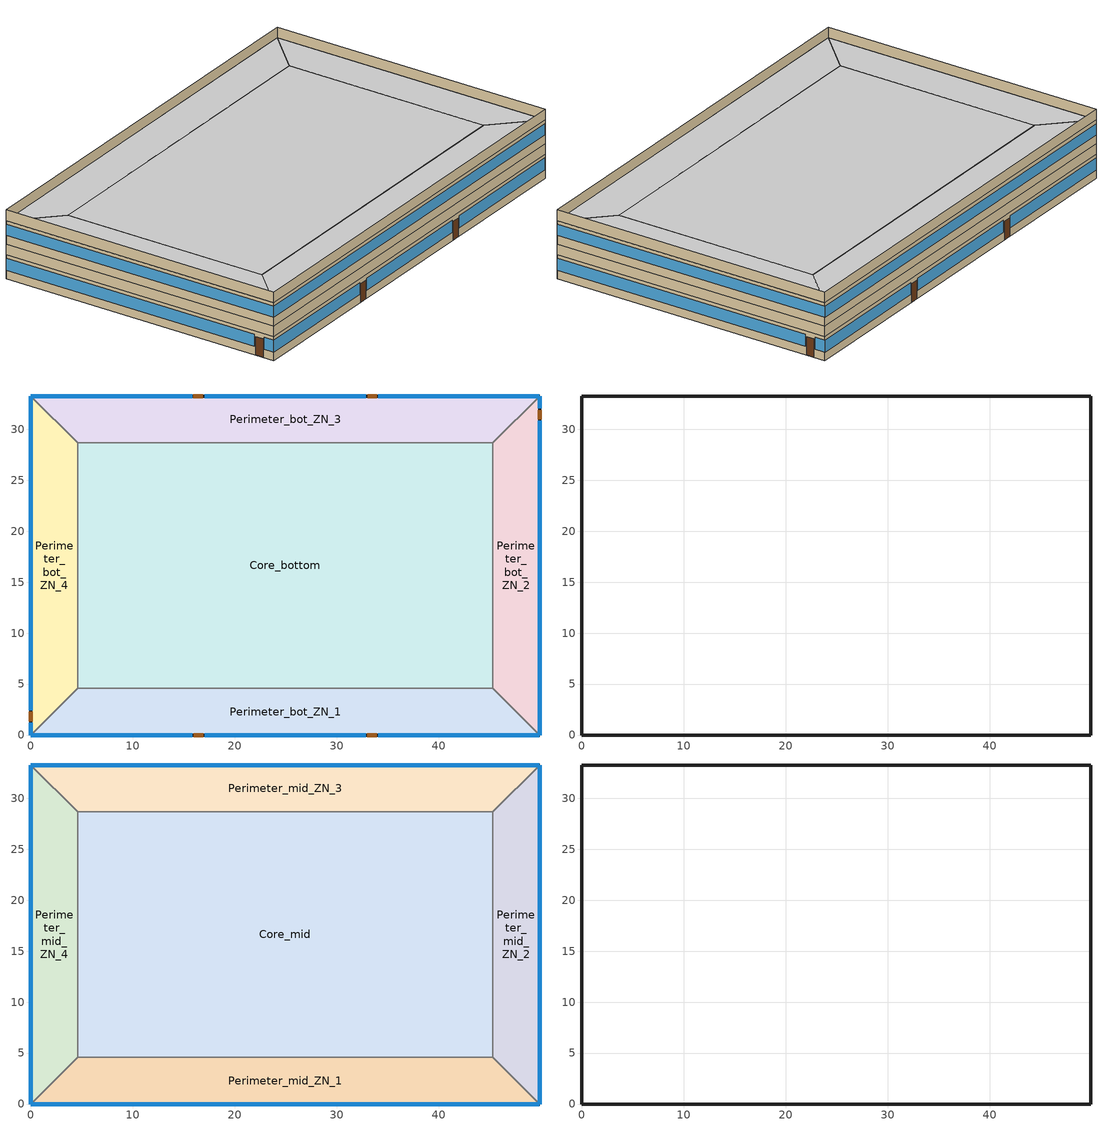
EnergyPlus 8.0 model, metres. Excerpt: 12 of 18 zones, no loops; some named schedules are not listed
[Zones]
Perimeter_bot_ZN_1
 floor ground (ext_slab_8in_with_carpet): 0,0 4.57,4.57 45.34,4.57 49.91,0 z0
 wall outside (nonres_ext_wall): 0,0 49.91,0 z0:2.74
 wall to Perimeter_bot_ZN_2 (int_wall): 49.91,0 45.34,4.57 z0:2.74
 window (Window_U_0.40_SHGC_0.45): 0,0 15.82,0 / 17.04,0 32.87,0 / 34.09,0 49.91,0 z0.95:2.33
 door (Swinging Door_con): 15.98,0 16.9,0 / 33.01,0 33.93,0 z0:2.13
 ceiling to FirstFloor_Plenum (DropCeiling): 49.91,0 45.34,4.57 4.57,4.57 0,0 z2.74
Perimeter_bot_ZN_2
 floor ground (ext_slab_8in_with_carpet): 49.91,0 45.34,4.57 45.34,28.7 49.91,33.27 z0
 wall outside (nonres_ext_wall): 49.91,0 49.91,33.27 z0:2.74
 wall to Perimeter_bot_ZN_3 (int_wall): 49.91,33.27 45.34,28.7 z0:2.74
 window (Window_U_0.40_SHGC_0.45): 49.91,0 49.91,30.84 / 49.91,32.05 49.91,33.27 z0.97:2.33
 door (Swinging Door_con): 49.91,30.99 49.91,31.9 z0:2.13
 ceiling to FirstFloor_Plenum (DropCeiling): 49.91,33.27 45.34,28.7 45.34,4.57 49.91,0 z2.74
Perimeter_bot_ZN_3
 floor ground (ext_slab_8in_with_carpet): 49.91,33.27 45.34,28.7 4.57,28.7 0,33.27 z0
 wall outside (nonres_ext_wall): 49.91,33.27 0,33.27 z0:2.74
 wall to Perimeter_bot_ZN_4 (int_wall): 0,33.27 4.57,28.7 z0:2.74
 window (Window_U_0.40_SHGC_0.45): 49.91,33.27 34.09,33.27 / 32.87,33.27 17.04,33.27 / 15.82,33.27 0,33.27 z0.95:2.33
 door (Swinging Door_con): 33.94,33.27 33.03,33.27 / 16.84,33.27 15.93,33.27 z0:2.13
 ceiling to FirstFloor_Plenum (DropCeiling): 0,33.27 4.57,28.7 45.34,28.7 49.91,33.27 z2.74
Perimeter_bot_ZN_4
 floor ground (ext_slab_8in_with_carpet): 0,33.27 4.57,28.7 4.57,4.57 0,0 z0
 wall outside (nonres_ext_wall): 0,33.27 0,0 z0:2.74
 wall to Perimeter_bot_ZN_1 (int_wall): 0,0 4.57,4.57 z0:2.74
 window (Window_U_0.40_SHGC_0.45): 0,33.27 0,2.44 / 0,1.22 0,0 z0.97:2.33
 door (Swinging Door_con): 0,2.28 0,1.37 z0:2.13
 ceiling to FirstFloor_Plenum (DropCeiling): 0,0 4.57,4.57 4.57,28.7 0,33.27 z2.74
Core_bottom
 floor ground (ext_slab_8in_with_carpet): 45.34,28.7 45.34,4.57 4.57,4.57 4.57,28.7 z0
 wall to Perimeter_bot_ZN_1 (int_wall): 4.57,4.57 45.34,4.57 z0:2.74
 wall to Perimeter_bot_ZN_2 (int_wall): 45.34,4.57 45.34,28.7 z0:2.74
 wall to Perimeter_bot_ZN_3 (int_wall): 45.34,28.7 4.57,28.7 z0:2.74
 wall to Perimeter_bot_ZN_4 (int_wall): 4.57,28.7 4.57,4.57 z0:2.74
 ceiling to FirstFloor_Plenum (DropCeiling): 4.57,28.7 4.57,4.57 45.34,4.57 45.34,28.7 z2.74
FirstFloor_Plenum
 wall outside (nonres_ext_wall): 49.91,33.27 0,33.27 0,0 49.91,0 49.91,33.27 z2.74:3.96
Perimeter_mid_ZN_1
 floor to FirstFloor_Plenum (int_slab_floor): 0,0 4.57,4.57 45.34,4.57 49.91,0 z3.96
 wall outside (nonres_ext_wall): 0,0 49.91,0 z3.96:6.71
 wall to Perimeter_mid_ZN_2 (int_wall): 49.91,0 45.34,4.57 z3.96:6.71
 window (Window_U_0.40_SHGC_0.45): 0,0 49.91,0 z4.98:6.29
 ceiling to MidFloor_Plenum (DropCeiling): 49.91,0 45.34,4.57 4.57,4.57 0,0 z6.71
Perimeter_mid_ZN_2
 floor to FirstFloor_Plenum (int_slab_floor): 49.91,0 45.34,4.57 45.34,28.7 49.91,33.27 z3.96
 wall outside (nonres_ext_wall): 49.91,0 49.91,33.27 z3.96:6.71
 wall to Perimeter_mid_ZN_3 (int_wall): 49.91,33.27 45.34,28.7 z3.96:6.71
 window (Window_U_0.40_SHGC_0.45): 49.91,0 49.91,33.27 z4.98:6.29
 ceiling to MidFloor_Plenum (DropCeiling): 49.91,33.27 45.34,28.7 45.34,4.57 49.91,0 z6.71
Perimeter_mid_ZN_3
 floor to FirstFloor_Plenum (int_slab_floor): 49.91,33.27 45.34,28.7 4.57,28.7 0,33.27 z3.96
 wall outside (nonres_ext_wall): 49.91,33.27 0,33.27 z3.96:6.71
 wall to Perimeter_mid_ZN_4 (int_wall): 0,33.27 4.57,28.7 z3.96:6.71
 window (Window_U_0.40_SHGC_0.45): 49.91,33.27 0,33.27 z4.98:6.29
 ceiling to MidFloor_Plenum (DropCeiling): 0,33.27 4.57,28.7 45.34,28.7 49.91,33.27 z6.71
Perimeter_mid_ZN_4
 floor to FirstFloor_Plenum (int_slab_floor): 0,33.27 4.57,28.7 4.57,4.57 0,0 z3.96
 wall outside (nonres_ext_wall): 0,33.27 0,0 z3.96:6.71
 wall to Perimeter_mid_ZN_1 (int_wall): 0,0 4.57,4.57 z3.96:6.71
 window (Window_U_0.40_SHGC_0.45): 0,33.27 0,0 z4.98:6.29
 ceiling to MidFloor_Plenum (DropCeiling): 0,0 4.57,4.57 4.57,28.7 0,33.27 z6.71
Core_mid
 floor to FirstFloor_Plenum (int_slab_floor): 45.34,28.7 45.34,4.57 4.57,4.57 4.57,28.7 z3.96
 wall to Perimeter_mid_ZN_3 (int_wall): 45.34,28.7 4.57,28.7 z3.96:6.71
 wall to Perimeter_mid_ZN_2 (int_wall): 45.34,4.57 45.34,28.7 z3.96:6.71
 wall to Perimeter_mid_ZN_1 (int_wall): 4.57,4.57 45.34,4.57 z3.96:6.71
 wall to Perimeter_mid_ZN_4 (int_wall): 4.57,28.7 4.57,4.57 z3.96:6.71
 ceiling to MidFloor_Plenum (DropCeiling): 4.57,28.7 4.57,4.57 45.34,4.57 45.34,28.7 z6.71
MidFloor_Plenum
 wall outside (nonres_ext_wall): 49.91,33.27 0,33.27 0,0 49.91,0 49.91,33.27 z6.71:7.92
[Building]
Medium Office: North Axis {deg}=0; Terrain=City; Loads Convergence Tolerance Value=0.04; Temperature Convergence Tolerance Value {deltaC}=0.2; Solar Distribution=FullInteriorAndExterior; Maximum Number of Warmup Days=25; Minimum Number of Warmup Days=6
[Site:Location]
Site:Location=Fairbanks Intl Arpt_AK_USA Design_Conditions; Latitude {N+ S-}=64.82; Longitude {W- E+}=-147.85; Time Zone Relative to GMT {GMT+/-}=-9; Elevation {m}=133
[SizingPeriod:DesignDay] Day of Month=21; Dry-Bulb Temperature Range Modifier Type=DefaultMultipliers; Humidity Condition Type=Wetbulb; Barometric Pressure {Pa}=99737; Rain {Yes/No}=No; Snow on ground {Yes/No}=No; Daylight Savings Time Indicator=No
Name | Month | Day Type | Maximum Dry-Bulb Temperature {C} | Daily Dry-Bulb Temperature Range {C} | Wetbulb at Maximum Dry-Bulb {C} | Wind Speed {m/s} design conditions vs. traditional 6.71 m/s (15 mph) | Wind Direction {Degrees; N=0, S=180} | Solar Model Indicator | Clearness {0.0 to 1.1} | Wind Speed {m/s} design conditions vs. traditional 3.35 m/s (7mph) | ASHRAE Clear Sky Optical Depth for Beam Irradiance (taub) | ASHRAE Clear Sky Optical Depth for Diffuse Irradiance (taud)
Fairbanks Intl Arpt Ann Htg 99.6% Condns DB | 1 | WinterDesignDay | -41.9 | 0 | -41.9 | 0.3 | 20 | ASHRAEClearSky | 0
Fairbanks Intl Arpt Ann Clg .4% Condns DB=>MWB | 7 | SummerDesignDay | 27.4 | 10.2 | 16.1 |  | 180 | ASHRAETau |  | 3.1 | 0.387 | 2.212
[Site:GroundTemperature:BuildingSurface]
20.18, 20.15, 20.14, 20.22, 20.34, 22.59, 23.01, 23.12, 23.14, 20.91, 20.47, 20.27
[Site:WaterMainsTemperature]
Calculation Method=Correlation; Annual Average Outdoor Air Temperature {C}=-1.525; Maximum Difference In Monthly Average Outdoor Air Temperatures {deltaC}=36.2
[Material:NoMass]
Opaque Door panel_con: MediumRough, 0.352237, 0.9, 0.7, 0.7
CP02 CARPET PAD: VeryRough, 0.21648, 0.9, 0.7, 0.8
Nonres_Exterior_Wall_Insulation: MediumSmooth, 4.37601, 0.9, 0.7, 0.7
[Construction]
Swinging Door_con: Opaque Door panel_con
InteriorFurnishings: Std Wood 6inch
DropCeiling: AC02 Acoustic Ceiling
int_wall: G01 13mm gypsum board, G01 13mm gypsum board
ext_slab_8in_with_carpet: 200mm Normalweight concrete floor, CP02 CARPET PAD
int_slab_floor: 100mm Normalweight concrete floor, CP02 CARPET PAD
nonres_ext_wall: F07 25mm stucco, G01 16mm gypsum board, Nonres_Exterior_Wall_Insulation, G01 16mm gypsum board
Window_U_0.40_SHGC_0.45: ECABS-2 BLEACHED 6MM, AIR 6MM, LoE SPEC SEL CLEAR 6MM Rev
[Material]
Name | Roughness | Thickness {m} | Conductivity {W/m-K} | Density {kg/m3} | Specific Heat {J/kg-K} | Thermal Absorptance | Solar Absorptance | Visible Absorptance | Absorptance:Thermal | Absorptance:Solar | Absorptance:Visible
Std Wood 6inch | MediumSmooth | 0.15 | 0.12 | 540 | 1210 | 0.9 | 0.7 | 0.7
AC02 Acoustic Ceiling | MediumSmooth | 0.0127 | 0.057 | 288 | 1339 | 0.9 | 0.7 | 0.2
F07 25mm stucco | Smooth | 0.0254 | 0.72 | 1856 | 840 | 0.9 | 0.7 | 0.7
G01 13mm gypsum board | Smooth | 0.0127 | 0.16 | 800 | 1090 |  |  |  | 0.9 | 0.7 | 0.5
G01 16mm gypsum board | MediumSmooth | 0.0159 | 0.16 | 800 | 1090
100mm Normalweight concrete floor | MediumRough | 0.1016 | 2.31 | 2322 | 832
200mm Normalweight concrete floor | MediumRough | 0.2032 | 2.31 | 2322 | 832
[WindowMaterial:Glazing]
LoE SPEC SEL CLEAR 6MM Rev: SpectralAverage, , .006, .43, .42, .3, .77, .06, .07, 0, .03, .84, .9
ECABS-2 BLEACHED 6MM: SpectralAverage, , .006, .814, .086, .086, .847, .099, .099, 0, .84, .1, .9
[WindowMaterial:Gas]
AIR 6MM: Gas Type=Air; Thickness {m}=0.0063
[Zone] Type=1; Multiplier=1; Volume {m3}=autocalculate; Floor Area {m2}=autocalculate
Name | Ceiling Height {m} | Part of Total Floor Area
Core_bottom; Core_mid; Perimeter_bot_ZN_3; Perimeter_bot_ZN_2; Perimeter_bot_ZN_1; Perimeter_bot_ZN_4; Perimeter_mid_ZN_3; Perimeter_mid_ZN_2; Perimeter_mid_ZN_1; Perimeter_mid_ZN_4 | 2.7432 | YES
MidFloor_Plenum; FirstFloor_Plenum | 1.2192 | No
[InternalMass] Construction=InteriorFurnishings
Name | Zone | Surface Area {m2}
Core_bottom_InternalMass_1 | Core_bottom | 1967.08
Core_mid_InternalMass_1 | Core_mid | 1967.08
Perimeter_bot_ZN_3_InternalMass_1 | Perimeter_bot_ZN_3 | 414.675
Perimeter_bot_ZN_2_InternalMass_1 | Perimeter_bot_ZN_2 | 262.5073
Perimeter_bot_ZN_1_InternalMass_1 | Perimeter_bot_ZN_1 | 414.6723
Perimeter_bot_ZN_4_InternalMass_1 | Perimeter_bot_ZN_4 | 262.5056
Perimeter_mid_ZN_3_InternalMass_1 | Perimeter_mid_ZN_3 | 414.675
Perimeter_mid_ZN_2_InternalMass_1 | Perimeter_mid_ZN_2 | 262.5073
Perimeter_mid_ZN_1_InternalMass_1 | Perimeter_mid_ZN_1 | 414.6723
Perimeter_mid_ZN_4_InternalMass_1 | Perimeter_mid_ZN_4 | 262.5056
[People] Number of People Schedule=BLDG_OCC_SCH; Number of People Calculation Method=Area/Person; Zone Floor Area per Person {m2/person}=18.5788; Fraction Radiant=0.3; Sensible Heat Fraction=AUTOCALCULATE; Activity Level Schedule=ACTIVITY_SCH; Enable ASHRAE 55 Comfort Warnings=No; Mean Radiant Temperature Calculation Type=ZoneAveraged; Work Efficiency Schedule=WORK_EFF_SCH; Clothing Insulation Schedule=CLOTHING_SCH; Air Velocity Schedule=AIR_VELO_SCH; Thermal Comfort Model 1 Type=FANGER
Name | Zone or ZoneList
Core_bottom | Core_bottom
Core_mid | Core_mid
Perimeter_bot_ZN_3 | Perimeter_bot_ZN_3
Perimeter_bot_ZN_2 | Perimeter_bot_ZN_2
Perimeter_bot_ZN_1 | Perimeter_bot_ZN_1
Perimeter_bot_ZN_4 | Perimeter_bot_ZN_4
Perimeter_mid_ZN_3 | Perimeter_mid_ZN_3
Perimeter_mid_ZN_2 | Perimeter_mid_ZN_2
Perimeter_mid_ZN_1 | Perimeter_mid_ZN_1
Perimeter_mid_ZN_4 | Perimeter_mid_ZN_4
[Lights] Schedule=BLDG_LIGHT_SCH; Design Level Calculation Method=Watts/Area; Watts per Zone Floor Area {W/m2}=8.82641; Return Air Fraction=0; Fraction Radiant=0.7; Fraction Visible=0.2; Fraction Replaceable=1; Return Air Fraction Calculated from Plenum Temperature=No
Name | Zone or ZoneList
Core_bottom_Lights | Core_bottom
Core_mid_Lights | Core_mid
Perimeter_bot_ZN_3_Lights | Perimeter_bot_ZN_3
Perimeter_bot_ZN_2_Lights | Perimeter_bot_ZN_2
Perimeter_bot_ZN_1_Lights | Perimeter_bot_ZN_1
Perimeter_bot_ZN_4_Lights | Perimeter_bot_ZN_4
Perimeter_mid_ZN_3_Lights | Perimeter_mid_ZN_3
Perimeter_mid_ZN_2_Lights | Perimeter_mid_ZN_2
Perimeter_mid_ZN_1_Lights | Perimeter_mid_ZN_1
Perimeter_mid_ZN_4_Lights | Perimeter_mid_ZN_4
[ElectricEquipment] Design Level Calculation Method=EquipmentLevel; Fraction Latent=0; Fraction Radiant=0.5; Fraction Lost=0
Name | Zone or ZoneList | Schedule | Design Level {W}
Core_bottom_MiscPlug_Equip | Core_bottom | BLDG_EQUIP_SCH | 7937.16
Core_mid_MiscPlug_Equip | Core_mid | BLDG_EQUIP_SCH | 7937.16
Perimeter_bot_ZN_3_MiscPlug_Equip | Perimeter_bot_ZN_3 | BLDG_EQUIP_SCH | 1673.21
Perimeter_bot_ZN_2_MiscPlug_Equip | Perimeter_bot_ZN_2 | BLDG_EQUIP_SCH | 1059.22
Perimeter_bot_ZN_1_MiscPlug_Equip | Perimeter_bot_ZN_1 | BLDG_EQUIP_SCH | 1673.2
Perimeter_bot_ZN_4_MiscPlug_Equip | Perimeter_bot_ZN_4 | BLDG_EQUIP_SCH | 1059.21
Perimeter_mid_ZN_3_MiscPlug_Equip | Perimeter_mid_ZN_3 | BLDG_EQUIP_SCH | 1673.21
Perimeter_mid_ZN_2_MiscPlug_Equip | Perimeter_mid_ZN_2 | BLDG_EQUIP_SCH | 1059.22
Perimeter_mid_ZN_1_MiscPlug_Equip | Perimeter_mid_ZN_1 | BLDG_EQUIP_SCH | 1673.2
Perimeter_mid_ZN_4_MiscPlug_Equip | Perimeter_mid_ZN_4 | BLDG_EQUIP_SCH | 1059.21
Core_bottom_Elevators_Equip | Core_bottom | BLDG_ELEVATORS | 32109.9
Elevators_Lights_Fan | Core_bottom | ELEV_LIGHT_FAN_SCH_ADD_DF | 125
[Exterior:Lights] Control Option=AstronomicalClock
Name | Schedule | Design Level {W}
Exterior_Lights_a | Exterior_lighting_schedule_a | 519.2
Exterior_Lights_b | Exterior_lighting_schedule_b | 7402.3
[Daylighting:Controls] Total Daylighting Reference Points=2; Fraction of Zone Controlled by First Reference Point=0.3835; Fraction of Zone Controlled by Second Reference Point=0.1395; Illuminance Setpoint at First Reference Point {lux}=375; Illuminance Setpoint at Second Reference Point {lux}=375; Lighting Control Type=2; Maximum Allowable Discomfort Glare Index=22; Minimum Input Power Fraction for Continuous Dimming Control=0.3; Minimum Light Output Fraction for Continuous Dimming Control=0.2; Number of Stepped Control Steps=3; Probability Lighting will be Reset When Needed in Manual Stepped Control=1
Name | X-Coordinate of First Reference Point {m} | Y-Coordinate of First Reference Point {m} | Z-Coordinate of First Reference Point {m} | X-Coordinate of Second Reference Point {m} | Y-Coordinate of Second Reference Point {m} | Z-Coordinate of Second Reference Point {m} | Glare Calculation Azimuth Angle of View Direction Clockwise from Zone y-Axis {deg}
Perimeter_bot_ZN_1 | 24.9555 | 1.524 | 0.762 | 24.9555 | 3.048 | 0.762 | 180
Perimeter_bot_ZN_2 | 48.387 | 16.6369 | 0.762 | 46.863 | 16.6369 | 0.762 | 90
Perimeter_bot_ZN_3 | 24.9555 | 31.7498 | 0.762 | 24.9555 | 30.2258 | 0.762 | 0
Perimeter_bot_ZN_4 | 1.524 | 16.6369 | 0.762 | 3.048 | 16.6369 | 0.762 | 270
Perimeter_mid_ZN_1 | 24.9555 | 1.524 | 4.7244 | 24.9555 | 3.048 | 4.7244 | 180
Perimeter_mid_ZN_2 | 48.387 | 16.6369 | 4.7244 | 46.863 | 16.6369 | 4.7244 | 90
Perimeter_mid_ZN_3 | 24.9555 | 31.7498 | 4.7244 | 24.9555 | 30.2258 | 4.7244 | 0
Perimeter_mid_ZN_4 | 1.524 | 16.6369 | 4.7244 | 3.048 | 16.6369 | 4.7244 | 270
[ZoneInfiltration:DesignFlowRate] Temperature Term Coefficient=0; Velocity Squared Term Coefficient=0
Name | Zone or ZoneList | Schedule | Design Flow Rate Calculation Method | Design Flow Rate {m3/s} | Flow per Exterior Surface Area {m3/s-m2} | Constant Term Coefficient | Velocity Term Coefficient
Perimeter_bot_ZN_3_Infiltration | Perimeter_bot_ZN_3 | INFIL_SCH_PNNL | Flow/ExteriorArea | 0 | 0.00056896 | 0 | 0.224
Perimeter_bot_ZN_2_Infiltration | Perimeter_bot_ZN_2 | INFIL_SCH_PNNL | Flow/ExteriorArea | 0 | 0.00056896 | 0 | 0.224
Perimeter_bot_ZN_1_Infiltration | Perimeter_bot_ZN_1 | INFIL_SCH_PNNL | Flow/ExteriorArea | 0 | 0.00056896 | 0 | 0.224
Perimeter_bot_ZN_1_Door_Infiltration | Perimeter_bot_ZN_1 | INFIL_Door_Opening_SCH | Flow/Zone | 0.67866 |  | 1 | 0
Perimeter_bot_ZN_4_Infiltration | Perimeter_bot_ZN_4 | INFIL_SCH_PNNL | Flow/ExteriorArea | 0 | 0.00056896 | 0 | 0.224
Perimeter_mid_ZN_3_Infiltration | Perimeter_mid_ZN_3 | INFIL_SCH_PNNL | Flow/ExteriorArea | 0 | 0.00056896 | 0 | 0.224
Perimeter_mid_ZN_2_Infiltration | Perimeter_mid_ZN_2 | INFIL_SCH_PNNL | Flow/ExteriorArea | 0 | 0.00056896 | 0 | 0.224
Perimeter_mid_ZN_1_Infiltration | Perimeter_mid_ZN_1 | INFIL_SCH_PNNL | Flow/ExteriorArea | 0 | 0.00056896 | 0 | 0.224
Perimeter_mid_ZN_4_Infiltration | Perimeter_mid_ZN_4 | INFIL_SCH_PNNL | Flow/ExteriorArea | 0 | 0.00056896 | 0 | 0.224
FirstFloor_Plenum_Infiltration | FirstFloor_Plenum | INFIL_SCH_PNNL | Flow/ExteriorArea | 0 | 0.00056896 | 0 | 0.224
MidFloor_Plenum_Infiltration | MidFloor_Plenum | INFIL_SCH_PNNL | Flow/ExteriorArea | 0 | 0.00056896 | 0 | 0.224
[AvailabilityManager:NightCycle] Applicability Schedule=Always_On; Fan Schedule=HVACOperationSchd; Control Type=CycleOnAny; Thermostat Tolerance {deltaC}=1; Cycling Run Time {s}=1800
PACU_VAV_bot Availability Manager; PACU_VAV_mid Availability Manager; PACU_VAV_top Availability Manager
[AirLoopHVAC:ReturnPlenum]
Name | Zone
FirstFloor_Return_Plenum | FirstFloor_Plenum
MidFloor_Return_Plenum | MidFloor_Plenum
[EnergyManagementSystem:Sensor]
Name | Output:Variable or Output:Meter | Output:Variable or Output:Meter Index Key
Facility_Int_LTG | InteriorLights:Electricity
OAT | Site Outdoor Air Drybulb Temperature | Environment
[EnergyManagementSystem:GlobalVariable]
Wired_LTG
[EnergyManagementSystem:Program]
Transformer_Load_Prog: SET Wired_LTG = Facility_Int_LTG*0.0281
OA_BASED_OPTIMUM_START_EMS_Program: IF DaylightSavings==0 && DayOfWeek>1 && Hour==5 && OAT<23.9 && OAT>1.7; SET CLGSETP_SCH_Actuator = 26.7; SET HTGSETP_SCH_Actuator = 15.6; ELSEIF DaylightSavings==1 && DayOfWeek>1 && Hour==4 && OAT<23.9 && OAT>1.7; SET CLGSETP_SCH_Actuator = 26.7; SET HTGSETP_SCH_Actuator = 15.6; ELSE; SET CLGSETP_SCH_Actuator = NULL; SET HTGSETP_SCH_Actuator = NULL; ENDIF
[EnergyManagementSystem:ProgramCallingManager]
Transformer_Load_Prog_Manager: AfterPredictorAfterHVACManagers; Transformer_Load_Prog
OA_BASED_OPTIMUM_START_EMS_Program Manager: BeginTimestepBeforePredictor; OA_BASED_OPTIMUM_START_EMS_Program
[EnergyManagementSystem:OutputVariable]
Wired_LTG: EMS Variable=Wired_LTG; Type of Data in Variable=Summed; Update Frequency=ZoneTimeStep; Units=J
[ElectricLoadCenter:Transformer]
Transformer 1: Availability Schedule=Always_On; Transformer Usage=PowerInFromGrid; Nameplate Rating {VA}=45000; Phase=3; Conductor Material=Aluminum; Full Load Temperature Rise {C}=150; Fraction of Eddy Current Losses=0.1; Performance Input Method=NominalEfficiency; Nameplate Efficiency=0.977; Per Unit Load for Nameplate Efficiency=0.35; Reference Temperature for Nameplate Efficiency {C}=75; Consider Transformer Loss for Utility Cost=Yes; Meter 1=Wired_LTG_Electricity; Meter 2=Wired_INT_EQUIP
[EnergyManagementSystem:Actuator] Actuated Component Type=Schedule:Compact; Actuated Component Control Type=Schedule Value
Name | Actuated Component Unique
CLGSETP_SCH_Actuator | CLGSETP_SCH_Yes_Optimum
HTGSETP_SCH_Actuator | HTGSETP_SCH_Yes_Optimum
[Schedule:Compact]
BLDG_LIGHT_SCH: Through: 12/31, For: Weekdays, Until: 5:00, 0.05, Until: 6:00, 0.1, Until: 7:00, 0.0862326, Until: 8:00, 0.258698, Until: 17:00, 0.776093, Until: 18:00, 0.431163, Until: 20:00, 0.258698, Until: 22:00, 0.172465, Until: 23:00, 0.0862326, Until: 24:00, 0.0431163, For: SummerDesignDay, Until: 24:00, 1, For: Saturday, Until: 6:00, 0.05, Until: 8:00, 0.0862326, Until: 12:00, 0.258698, Until: 17:00, 0.129349, Until: 19:00, 0.0431163, Until: 24:00, 0.05, For: WinterDesignDay, Until: 24:00, 0, For: Sunday Holidays AllOtherDays, Until: 6:00, 0.05, Until: 18:00, 0.0431163, Until: 24:00, 0.05
BLDG_EQUIP_SCH: Through: 12/31, For: Weekdays, Until: 06:00, 0.307674, Until: 08:00, 0.381235, Until: 12:00, 0.857778, Until: 13:00, 0.76247, Until: 17:00, 0.857778, Until: 18:00, 0.476543, Until: 24:00, 0.381235, For: SummerDesignDay, Until: 24:00, 1, For: Saturday, Until: 06:00, 0.230755, Until: 08:00, 0.381235, Until: 12:00, 0.476543, Until: 17:00, 0.33358, Until: 19:00, 0.285926, Until: 24:00, 0.230755, For: WinterDesignDay, Until: 24:00, 0, For: Sunday Holidays AllOtherDays, Until: 06:00, 0.230755, Until: 18:00, 0.285926, Until: 24:00, 0.230755
BLDG_OCC_SCH: Through: 12/31, For: Weekdays, Until: 06:00, 0, Until: 07:00, 0.1, Until: 08:00, 0.2, Until: 12:00, 0.95, Until: 13:00, 0.5, Until: 17:00, 0.95, Until: 18:00, 0.3, Until: 22:00, 0.1, Until: 24:00, 0.05, For: SummerDesignDay, Until: 06:00, 1e-09, Until: 22:00, 1, Until: 24:00, 0.05, For: Saturday, Until: 06:00, 0, Until: 08:00, 0.1, Until: 12:00, 0.3, Until: 17:00, 0.1, Until: 19:00, 0.05, Until: 24:00, 0, For: WinterDesignDay, Until: 24:00, 0, For:Sunday Holidays AllOtherDays, Until: 06:00, 0, Until: 18:00, 0.05, Until: 24:00, 0
ACTIVITY_SCH: Through: 12/31, For: AllDays, Until: 24:00, 120
WORK_EFF_SCH: Through: 12/31, For: AllDays, Until: 24:00, 0
AIR_VELO_SCH: Through: 12/31, For: AllDays, Until: 24:00, 0.2
CLOTHING_SCH: Through: 04/30, For: AllDays, Until: 24:00, 1, Through: 09/30, For: AllDays, Until: 24:00, 0.5, Through: 12/31, For: AllDays, Until: 24:00, 1
